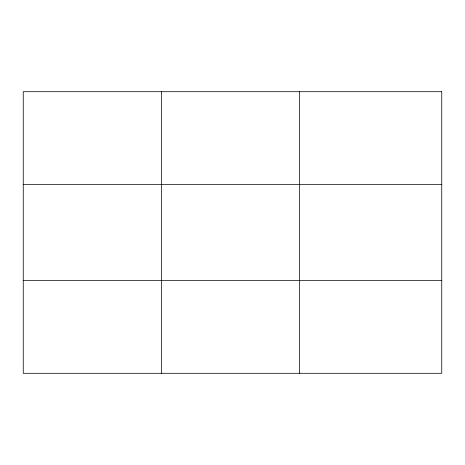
<?xml version="1.0" encoding="UTF-8"?>
<svg xmlns="http://www.w3.org/2000/svg" width="465" height="465" viewBox="0 0 465 465"><rect width="100%" height="100%" fill="white"/><g stroke="black" fill="none" stroke-linecap="round" stroke-linejoin="round"><path stroke-width="0.7" d="M161.355 91.71L161.355 373.29M299.46 91.71L299.46 373.29M23.25 184.628L441.75 184.628M23.25 280.372L441.75 280.372M441.75 91.71L441.75 373.29L23.25 373.29L23.25 91.71L441.75 91.71"/></g></svg>
